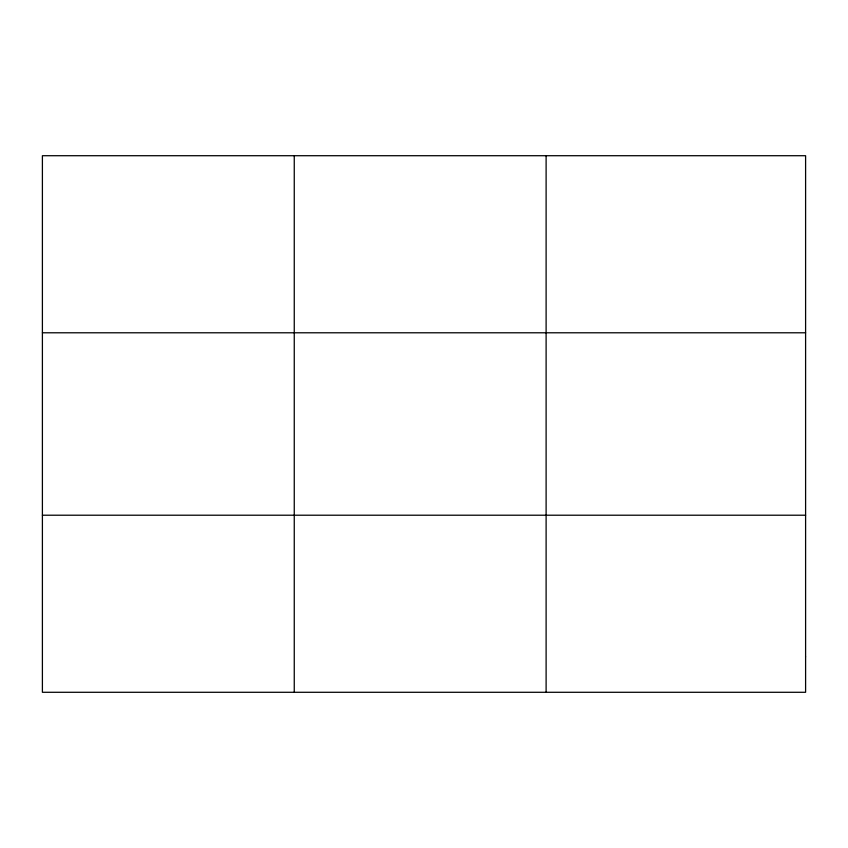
<?xml version="1.0" encoding="UTF-8"?>
<svg xmlns="http://www.w3.org/2000/svg" width="848" height="848" viewBox="0 0 848 848"><rect width="100%" height="100%" fill="white"/><g stroke="black" fill="none" stroke-linecap="round" stroke-linejoin="round"><path stroke-width="1.27" d="M294.256 692.286L294.256 155.714M546.112 692.286L546.112 155.714M42.4 332.787L805.6 332.787M42.4 515.213L805.6 515.213M805.6 656.871L805.6 692.286L42.4 692.286L42.4 155.714L805.6 155.714L805.6 656.871"/></g></svg>
